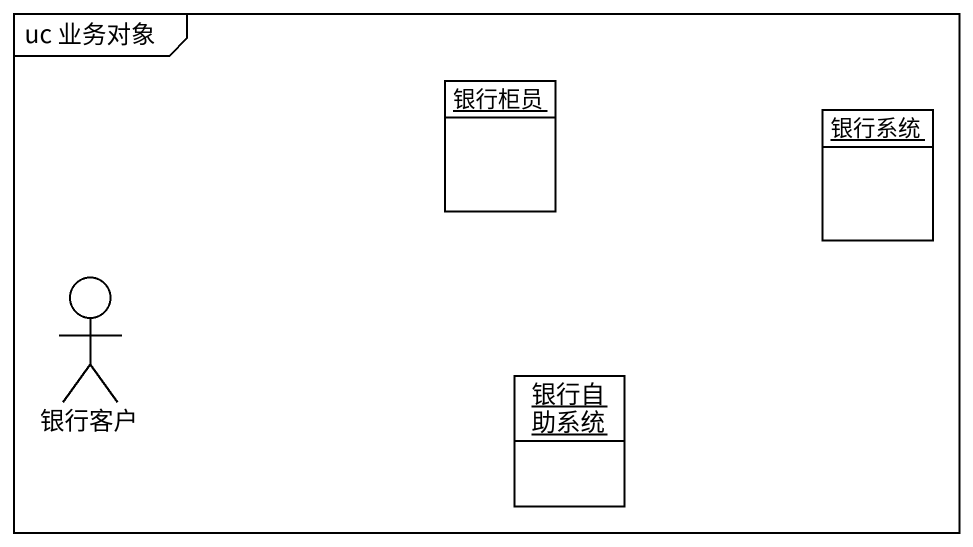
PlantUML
@startuml
mainframe uc 业务对象
allowmixing
hide circle
hide empty members
object 银行柜员
object 银行系统
actor 银行客户
object 银行自助系统
@enduml
